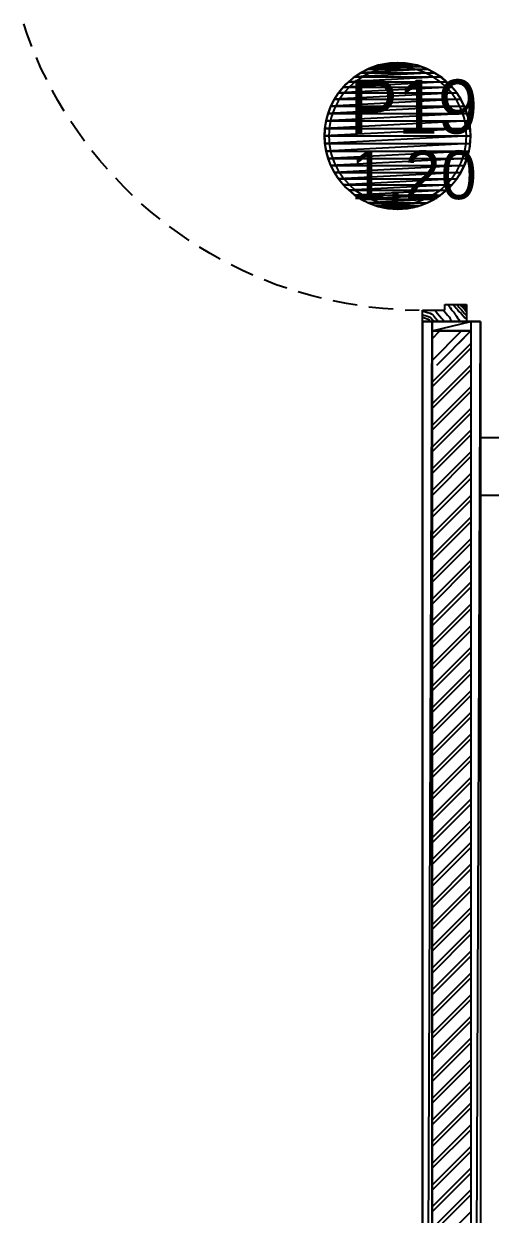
# Model space of a CAD drawing. Header units: millimetres. Extents: x 7649 to 34105, y 3983 to 25377.
# Drawn here: x 14485 to 15691, y 9410 to 12487 of the extents above; entities that cross this region are included whole.
import ezdxf

# ---------------------------------------------------------------- set-up
doc = ezdxf.new("R2010")
doc.units = ezdxf.units.MM

msp = doc.modelspace()

# ---------------------------------------------------------------- linework, layer by layer
at = {"layer": 'GEOMETRY', "color": 7}
for p, q in [((14494.22778, 12460.46389), (14485.23194, 12487.45139)), ((14506.39861, 12428.71389), (14494.22778, 12460.46389)), ((14529.68194, 12373.15139), (14518.04028, 12400.13889)), ((14544.49861, 12343.51806), (14529.68194, 12373.15139)), ((15510.22778, 12377.38472), (15375.29028, 12369.97639)), ((15375.29028, 12369.97639), (15393.28194, 12377.38472)), ((15510.22778, 12377.38472), (15375.29028, 12369.97639)), ((15401.99334, 12380.15212), (15378.64786, 12372.04322)), ((15491.17778, 12382.14722), (15393.28194, 12377.38472)), ((15393.28194, 12377.38472), (15412.86111, 12382.14722)), ((15491.17778, 12382.14722), (15393.28194, 12377.38472)), ((15393.28194, 12377.38472), (15510.22778, 12377.38472)), ((15393.28194, 12377.38472), (15510.22778, 12377.38472)), ((15426.61386, 12385.18275), (15401.99334, 12380.15212)), ((15428.12173, 12374.1717), (15404.94742, 12369.43658)), ((15471.59861, 12385.32222), (15412.86111, 12382.14722)), ((15412.86111, 12382.14722), (15431.91111, 12385.32222)), ((15471.59861, 12385.32222), (15412.86111, 12382.14722)), ((15412.86111, 12382.14722), (15491.17778, 12382.14722)), ((15412.86111, 12382.14722), (15491.17778, 12382.14722)), ((15452.28403, 12386.90972), (15426.61386, 12385.18275)), ((15452.28403, 12375.79722), (15428.12173, 12374.1717)), ((15452.01944, 12386.38056), (15431.91111, 12385.32222)), ((15431.91111, 12385.32222), (15471.59861, 12385.32222)), ((15431.91111, 12385.32222), (15471.59861, 12385.32222)), ((15471.59861, 12385.32222), (15452.01944, 12386.38056)), ((15477.95419, 12385.18275), (15452.28403, 12386.90972)), ((15476.44633, 12374.1717), (15452.28403, 12375.79722)), ((15491.17778, 12382.14722), (15471.59861, 12385.32222)), ((15499.62064, 12369.43658), (15476.44633, 12374.1717)), ((15502.57472, 12380.15212), (15477.95419, 12385.18275)), ((15510.22778, 12377.38472), (15491.17778, 12382.14722)), ((15525.9202, 12372.04322), (15502.57472, 12380.15212)), ((15528.74861, 12369.97639), (15510.22778, 12377.38472)), ((15336.68364, 12347.49224), (15318.51571, 12331.50096)), ((15563.14444, 12350.39722), (15325.54861, 12337.69722)), ((15325.54861, 12337.69722), (15340.89444, 12350.39722)), ((15563.14444, 12350.39722), (15325.54861, 12337.69722)), ((15356.80282, 12361.08146), (15336.68364, 12347.49224)), ((15546.21111, 12360.98056), (15340.89444, 12350.39722)), ((15340.89444, 12350.39722), (15357.29861, 12360.98056)), ((15546.21111, 12360.98056), (15340.89444, 12350.39722)), ((15340.89444, 12350.39722), (15563.14444, 12350.39722)), ((15340.89444, 12350.39722), (15563.14444, 12350.39722)), ((15362.41144, 12351.48618), (15343.47408, 12338.69522)), ((15378.64786, 12372.04322), (15356.80282, 12361.08146)), ((15528.74861, 12369.97639), (15357.29861, 12360.98056)), ((15357.29861, 12360.98056), (15375.29028, 12369.97639)), ((15528.74861, 12369.97639), (15357.29861, 12360.98056)), ((15357.29861, 12360.98056), (15546.21111, 12360.98056)), ((15357.29861, 12360.98056), (15546.21111, 12360.98056)), ((15382.97327, 12361.80402), (15362.41144, 12351.48618)), ((15375.29028, 12369.97639), (15528.74861, 12369.97639)), ((15375.29028, 12369.97639), (15528.74861, 12369.97639)), ((15404.94742, 12369.43658), (15382.97327, 12361.80402)), ((15521.59478, 12361.80402), (15499.62064, 12369.43658)), ((15542.15662, 12351.48618), (15521.59478, 12361.80402)), ((15547.76523, 12361.08146), (15525.9202, 12372.04322)), ((15546.21111, 12360.98056), (15528.74861, 12369.97639)), ((15561.09397, 12338.69522), (15542.15662, 12351.48618)), ((15563.14444, 12350.39722), (15546.21111, 12360.98056)), ((15567.88442, 12347.49224), (15547.76523, 12361.08146)), ((15578.49028, 12337.69722), (15563.14444, 12350.39722)), ((15586.05235, 12331.50096), (15567.88442, 12347.49224)), ((14573.07361, 12289.54306), (14558.78611, 12315.47222)), ((15302.52443, 12313.33303), (15288.93521, 12293.21384)), ((15592.24861, 12323.93889), (15299.09028, 12308.59306)), ((15299.09028, 12308.59306), (15311.26111, 12323.93889)), ((15592.24861, 12323.93889), (15299.09028, 12308.59306)), ((15318.51571, 12331.50096), (15302.52443, 12313.33303)), ((15578.49028, 12337.69722), (15311.26111, 12323.93889)), ((15311.26111, 12323.93889), (15325.54861, 12337.69722)), ((15578.49028, 12337.69722), (15311.26111, 12323.93889)), ((15311.26111, 12323.93889), (15592.24861, 12323.93889)), ((15311.26111, 12323.93889), (15592.24861, 12323.93889)), ((15326.37337, 12323.6433), (15311.32145, 12306.54258)), ((15325.54861, 12337.69722), (15578.49028, 12337.69722)), ((15325.54861, 12337.69722), (15578.49028, 12337.69722)), ((15343.47408, 12338.69522), (15326.37337, 12323.6433)), ((15578.19469, 12323.6433), (15561.09397, 12338.69522)), ((15593.24661, 12306.54258), (15578.19469, 12323.6433)), ((15592.24861, 12323.93889), (15578.49028, 12337.69722)), ((15602.04363, 12313.33303), (15586.05235, 12331.50096)), ((15604.94861, 12308.59306), (15592.24861, 12323.93889)), ((15615.63285, 12293.21384), (15602.04363, 12313.33303)), ((14590.00694, 12261.49722), (14573.07361, 12289.54306)), ((15288.93521, 12293.21384), (15277.97345, 12271.36881)), ((15615.53194, 12292.18889), (15279.51111, 12274.19722)), ((15279.51111, 12274.19722), (15288.50694, 12292.18889)), ((15615.53194, 12292.18889), (15279.51111, 12274.19722)), ((15298.53049, 12287.60523), (15288.21265, 12267.0434)), ((15604.94861, 12308.59306), (15288.50694, 12292.18889)), ((15288.50694, 12292.18889), (15299.09028, 12308.59306)), ((15604.94861, 12308.59306), (15288.50694, 12292.18889)), ((15288.50694, 12292.18889), (15615.53194, 12292.18889)), ((15288.50694, 12292.18889), (15615.53194, 12292.18889)), ((15311.32145, 12306.54258), (15298.53049, 12287.60523)), ((15299.09028, 12308.59306), (15604.94861, 12308.59306)), ((15299.09028, 12308.59306), (15604.94861, 12308.59306)), ((15606.03757, 12287.60523), (15593.24661, 12306.54258)), ((15615.53194, 12292.18889), (15604.94861, 12308.59306)), ((15616.35541, 12267.0434), (15606.03757, 12287.60523)), ((15624.52778, 12274.19722), (15615.53194, 12292.18889)), ((15626.59461, 12271.36881), (15615.63285, 12293.21384)), ((15631.40694, 12255.67639), (15267.34028, 12236.62639)), ((15267.34028, 12236.62639), (15272.10278, 12255.67639)), ((15631.40694, 12255.67639), (15267.34028, 12236.62639)), ((15277.97345, 12271.36881), (15269.86455, 12248.02333)), ((15624.52778, 12274.19722), (15272.10278, 12255.67639)), ((15272.10278, 12255.67639), (15279.51111, 12274.19722)), ((15624.52778, 12274.19722), (15272.10278, 12255.67639)), ((15272.10278, 12255.67639), (15631.40694, 12255.67639)), ((15272.10278, 12255.67639), (15631.40694, 12255.67639)), ((15279.51111, 12274.19722), (15624.52778, 12274.19722)), ((15279.51111, 12274.19722), (15624.52778, 12274.19722)), ((15288.21265, 12267.0434), (15280.58009, 12245.06925)), ((15623.98797, 12245.06925), (15616.35541, 12267.0434)), ((15631.40694, 12255.67639), (15624.52778, 12274.19722)), ((15634.70351, 12248.02333), (15626.59461, 12271.36881)), ((15636.69861, 12236.62639), (15631.40694, 12255.67639)), ((14623.87361, 12209.63889), (14606.94028, 12235.03889)), ((15264.83391, 12223.40281), (15263.10694, 12197.73264)), ((15636.69861, 12236.62639), (15264.16528, 12217.04722)), ((15264.16528, 12217.04722), (15267.34028, 12236.62639)), ((15636.69861, 12236.62639), (15264.16528, 12217.04722)), ((15269.86455, 12248.02333), (15264.83391, 12223.40281)), ((15267.34028, 12236.62639), (15636.69861, 12236.62639)), ((15267.34028, 12236.62639), (15636.69861, 12236.62639)), ((15275.84496, 12221.89494), (15274.21944, 12197.73264)), ((15280.58009, 12245.06925), (15275.84496, 12221.89494)), ((15628.72309, 12221.89494), (15623.98797, 12245.06925)), ((15630.34861, 12197.73264), (15628.72309, 12221.89494)), ((15639.73414, 12223.40281), (15634.70351, 12248.02333)), ((15639.87361, 12217.04722), (15636.69861, 12236.62639)), ((15641.46111, 12197.73264), (15639.73414, 12223.40281)), ((14642.39444, 12183.70972), (14623.87361, 12209.63889)), ((15639.87361, 12217.04722), (15263.10694, 12197.46806)), ((15263.10694, 12197.46806), (15264.16528, 12217.04722)), ((15639.87361, 12217.04722), (15263.10694, 12197.46806)), ((15263.10694, 12197.73264), (15264.83391, 12172.06247)), ((15263.10694, 12197.46806), (15640.93194, 12197.46806)), ((15263.10694, 12197.46806), (15640.93194, 12197.46806)), ((15264.16528, 12177.88889), (15263.10694, 12197.46806)), ((15264.16528, 12217.04722), (15639.87361, 12217.04722)), ((15264.16528, 12217.04722), (15639.87361, 12217.04722)), ((15640.93194, 12197.46806), (15264.16528, 12177.88889)), ((15640.93194, 12197.46806), (15264.16528, 12177.88889)), ((15273.69028, 12197.46806), (15629.81944, 12197.46806)), ((15274.21944, 12197.73264), (15275.84496, 12173.57034)), ((15628.72309, 12173.57034), (15630.34861, 12197.73264)), ((15639.73414, 12172.06247), (15641.46111, 12197.73264)), ((15640.93194, 12197.46806), (15639.87361, 12217.04722)), ((15639.87361, 12177.88889), (15640.93194, 12197.46806)), ((14681.02361, 12135.02639), (14661.44444, 12158.83889)), ((15264.16528, 12177.88889), (15639.87361, 12177.88889)), ((15264.16528, 12177.88889), (15639.87361, 12177.88889)), ((15267.34028, 12158.30972), (15264.16528, 12177.88889)), ((15264.83391, 12172.06247), (15269.86455, 12147.44195)), ((15639.87361, 12177.88889), (15267.34028, 12158.30972)), ((15639.87361, 12177.88889), (15267.34028, 12158.30972)), ((15267.34028, 12158.30972), (15636.69861, 12158.30972)), ((15267.34028, 12158.30972), (15636.69861, 12158.30972)), ((15272.10278, 12139.25972), (15267.34028, 12158.30972)), ((15636.69861, 12158.30972), (15272.10278, 12139.25972)), ((15636.69861, 12158.30972), (15272.10278, 12139.25972)), ((15275.84496, 12173.57034), (15280.58009, 12150.39603)), ((15623.98797, 12150.39603), (15628.72309, 12173.57034)), ((15631.40694, 12139.25972), (15636.69861, 12158.30972)), ((15634.70351, 12147.44195), (15639.73414, 12172.06247)), ((15636.69861, 12158.30972), (15639.87361, 12177.88889)), ((14701.66111, 12111.21389), (14681.02361, 12135.02639)), ((15269.86455, 12147.44195), (15277.97345, 12124.09647)), ((15272.10278, 12139.25972), (15631.40694, 12139.25972)), ((15272.10278, 12139.25972), (15631.40694, 12139.25972)), ((15279.51111, 12120.73889), (15272.10278, 12139.25972)), ((15631.40694, 12139.25972), (15279.51111, 12120.73889)), ((15631.40694, 12139.25972), (15279.51111, 12120.73889)), ((15280.58009, 12150.39603), (15288.21265, 12128.42188)), ((15288.21265, 12128.42188), (15298.53049, 12107.86005)), ((15606.03757, 12107.86005), (15616.35541, 12128.42188)), ((15616.35541, 12128.42188), (15623.98797, 12150.39603)), ((15624.52778, 12120.73889), (15631.40694, 12139.25972)), ((15626.59461, 12124.09647), (15634.70351, 12147.44195)), ((15277.97345, 12124.09647), (15288.93521, 12102.25143)), ((15279.51111, 12120.73889), (15624.52778, 12120.73889)), ((15279.51111, 12120.73889), (15624.52778, 12120.73889)), ((15288.50694, 12103.27639), (15279.51111, 12120.73889)), ((15624.52778, 12120.73889), (15288.50694, 12103.27639)), ((15624.52778, 12120.73889), (15288.50694, 12103.27639)), ((15288.50694, 12103.27639), (15615.53194, 12103.27639)), ((15288.50694, 12103.27639), (15615.53194, 12103.27639)), ((15299.09028, 12086.34306), (15288.50694, 12103.27639)), ((15288.93521, 12102.25143), (15302.52443, 12082.13225)), ((15298.53049, 12107.86005), (15311.32145, 12088.9227)), ((15615.53194, 12103.27639), (15299.09028, 12086.34306)), ((15615.53194, 12103.27639), (15299.09028, 12086.34306)), ((15593.24661, 12088.9227), (15606.03757, 12107.86005)), ((15602.04363, 12082.13225), (15615.63285, 12102.25143)), ((15604.94861, 12086.34306), (15615.53194, 12103.27639)), ((15615.53194, 12103.27639), (15624.52778, 12120.73889)), ((15615.63285, 12102.25143), (15626.59461, 12124.09647)), ((14744.52361, 12065.17639), (14722.82778, 12087.93056)), ((15299.09028, 12086.34306), (15604.94861, 12086.34306)), ((15299.09028, 12086.34306), (15604.94861, 12086.34306)), ((15311.26111, 12070.99722), (15299.09028, 12086.34306)), ((15302.52443, 12082.13225), (15318.51571, 12063.96432)), ((15604.94861, 12086.34306), (15311.26111, 12070.99722)), ((15604.94861, 12086.34306), (15311.26111, 12070.99722)), ((15311.26111, 12070.99722), (15592.24861, 12070.99722)), ((15311.26111, 12070.99722), (15592.24861, 12070.99722)), ((15325.54861, 12057.23889), (15311.26111, 12070.99722)), ((15311.32145, 12088.9227), (15326.37337, 12071.82198)), ((15592.24861, 12070.99722), (15325.54861, 12057.23889)), ((15592.24861, 12070.99722), (15325.54861, 12057.23889)), ((15326.37337, 12071.82198), (15343.47408, 12056.77006)), ((15561.09397, 12056.77006), (15578.19469, 12071.82198)), ((15578.19469, 12071.82198), (15593.24661, 12088.9227)), ((15578.49028, 12057.23889), (15592.24861, 12070.99722)), ((15586.05235, 12063.96432), (15602.04363, 12082.13225)), ((15592.24861, 12070.99722), (15604.94861, 12086.34306)), ((14766.74861, 12043.48056), (14744.52361, 12065.17639)), ((15318.51571, 12063.96432), (15336.68364, 12047.97304)), ((15325.54861, 12057.23889), (15578.49028, 12057.23889)), ((15325.54861, 12057.23889), (15578.49028, 12057.23889)), ((15340.89444, 12044.53889), (15325.54861, 12057.23889)), ((15336.68364, 12047.97304), (15356.80282, 12034.38382)), ((15578.49028, 12057.23889), (15340.89444, 12044.53889)), ((15578.49028, 12057.23889), (15340.89444, 12044.53889)), ((15340.89444, 12044.53889), (15563.14444, 12044.53889)), ((15340.89444, 12044.53889), (15563.14444, 12044.53889)), ((15357.29861, 12033.95556), (15340.89444, 12044.53889)), ((15343.47408, 12056.77006), (15362.41144, 12043.9791)), ((15563.14444, 12044.53889), (15357.29861, 12033.95556)), ((15563.14444, 12044.53889), (15357.29861, 12033.95556)), ((15362.41144, 12043.9791), (15382.97327, 12033.66126)), ((15521.59478, 12033.66126), (15542.15662, 12043.9791)), ((15542.15662, 12043.9791), (15561.09397, 12056.77006)), ((15546.21111, 12033.95556), (15563.14444, 12044.53889)), ((15547.76523, 12034.38382), (15567.88442, 12047.97304)), ((15563.14444, 12044.53889), (15578.49028, 12057.23889)), ((15567.88442, 12047.97304), (15586.05235, 12063.96432)), ((14813.84444, 12001.67639), (14789.50278, 12022.31389)), ((15356.80282, 12034.38382), (15378.64786, 12023.42206)), ((15357.29861, 12033.95556), (15546.21111, 12033.95556)), ((15357.29861, 12033.95556), (15546.21111, 12033.95556)), ((15375.29028, 12024.95972), (15357.29861, 12033.95556)), ((15546.21111, 12033.95556), (15375.29028, 12024.95972)), ((15546.21111, 12033.95556), (15375.29028, 12024.95972)), ((15375.29028, 12024.95972), (15528.74861, 12024.95972)), ((15375.29028, 12024.95972), (15528.74861, 12024.95972)), ((15393.28194, 12017.55139), (15375.29028, 12024.95972)), ((15378.64786, 12023.42206), (15401.99334, 12015.31316)), ((15382.97327, 12033.66126), (15404.94742, 12026.0287)), ((15528.74861, 12024.95972), (15393.28194, 12017.55139)), ((15528.74861, 12024.95972), (15393.28194, 12017.55139)), ((15393.28194, 12017.55139), (15510.22778, 12017.55139)), ((15393.28194, 12017.55139), (15510.22778, 12017.55139)), ((15412.86111, 12012.78889), (15393.28194, 12017.55139)), ((15401.99334, 12015.31316), (15426.61386, 12010.28252)), ((15404.94742, 12026.0287), (15428.12173, 12021.29358)), ((15510.22778, 12017.55139), (15412.86111, 12012.78889)), ((15510.22778, 12017.55139), (15412.86111, 12012.78889)), ((15412.86111, 12012.78889), (15491.17778, 12012.78889)), ((15491.17778, 12012.78889), (15412.86111, 12012.78889)), ((15412.86111, 12012.78889), (15431.91111, 12009.61389)), ((15426.61386, 12010.28252), (15452.28403, 12008.55556)), ((15428.12173, 12021.29358), (15452.28403, 12019.66806)), ((15431.91111, 12009.61389), (15491.17778, 12012.78889)), ((15431.91111, 12009.61389), (15491.17778, 12012.78889)), ((15471.59861, 12009.61389), (15431.91111, 12009.61389)), ((15471.59861, 12009.61389), (15431.91111, 12009.61389)), ((15431.91111, 12009.61389), (15452.01944, 12008.55556)), ((15452.01944, 12008.55556), (15471.59861, 12009.61389)), ((15452.28403, 12019.66806), (15476.44633, 12021.29358)), ((15452.28403, 12008.55556), (15477.95419, 12010.28252)), ((15491.17778, 12012.78889), (15471.59861, 12009.61389)), ((15476.44633, 12021.29358), (15499.62064, 12026.0287)), ((15477.95419, 12010.28252), (15502.57472, 12015.31316)), ((15491.17778, 12012.78889), (15510.22778, 12017.55139)), ((15499.62064, 12026.0287), (15521.59478, 12033.66126)), ((15502.57472, 12015.31316), (15525.9202, 12023.42206)), ((15510.22778, 12017.55139), (15528.74861, 12024.95972)), ((15525.9202, 12023.42206), (15547.76523, 12034.38382)), ((15528.74861, 12024.95972), (15546.21111, 12033.95556)), ((14837.65694, 11982.09722), (14813.84444, 12001.67639)), ((14888.45694, 11943.99722), (14861.99861, 11963.04722)), ((14913.32778, 11927.06389), (14888.45694, 11943.99722)), ((14967.30278, 11893.19722), (14939.25694, 11910.13056)), ((14993.23194, 11878.90972), (14967.30278, 11893.19722)), ((15050.91111, 11849.27639), (15021.27778, 11864.09306)), ((15077.89861, 11837.63472), (15050.91111, 11849.27639)), ((15138.22361, 11812.76389), (15106.47361, 11825.46389)), ((15165.21111, 11803.76806), (15138.22361, 11812.76389)), ((15227.65278, 11784.71806), (15194.84444, 11794.24306)), ((15255.16944, 11777.83889), (15227.65278, 11784.71806)), ((15319.72778, 11764.08056), (15285.33194, 11770.95972)), ((15347.24444, 11759.84722), (15319.72778, 11764.08056)), ((15573.72778, 11747.14722), (15573.72778, 11761.43472)), ((15573.72778, 11761.43472), (15630.34861, 11761.43472)), ((15581.13611, 11761.43472), (15583.25278, 11759.31806)), ((15583.25278, 11759.31806), (15584.31111, 11757.73056)), ((15584.31111, 11757.73056), (15584.84028, 11757.20139)), ((15595.95278, 11761.43472), (15600.71528, 11755.61389)), ((15604.41944, 11761.43472), (15608.65278, 11757.20139)), ((15613.41528, 11761.43472), (15616.59028, 11758.25972)), ((15616.59028, 11758.25972), (15620.29444, 11754.02639)), ((15619.76528, 11761.43472), (15624.52778, 11756.67222)), ((15626.11528, 11756.67222), (15630.34861, 11761.43472)), ((15630.34861, 11761.43472), (15630.34861, 11718.04306)), ((15413.39028, 11751.38056), (15377.93611, 11755.08472)), ((15440.37778, 11749.26389), (15413.39028, 11751.38056)), ((15471.59861, 11747.14722), (15507.58194, 11747.67639)), ((15516.57778, 11718.04306), (15516.57778, 11747.14722)), ((15516.57778, 11747.14722), (15573.72778, 11747.14722)), ((15516.57778, 11744.50139), (15520.28194, 11743.44306)), ((15516.57778, 11734.97639), (15523.45694, 11733.38889)), ((15516.57778, 11728.62639), (15524.51528, 11725.98056)), ((15520.28194, 11743.44306), (15523.98611, 11742.91389)), ((15523.45694, 11733.38889), (15529.27778, 11731.80139)), ((15523.98611, 11742.91389), (15529.27778, 11741.32639)), ((15529.27778, 11741.32639), (15532.98194, 11739.73889)), ((15529.27778, 11731.80139), (15533.51111, 11730.21389)), ((15532.98194, 11739.73889), (15536.15694, 11739.20972)), ((15533.51111, 11730.21389), (15536.15694, 11729.15556)), ((15536.15694, 11739.20972), (15540.39028, 11737.09306)), ((15536.15694, 11729.15556), (15538.80278, 11726.50972)), ((15540.39028, 11737.09306), (15543.03611, 11734.97639)), ((15543.03611, 11734.97639), (15545.15278, 11732.85972)), ((15545.15278, 11732.85972), (15547.79861, 11729.68472)), ((15547.79861, 11747.14722), (15552.03194, 11742.38472)), ((15547.79861, 11729.68472), (15549.38611, 11727.56806)), ((15549.38611, 11727.56806), (15551.50278, 11724.92222)), ((15552.03194, 11742.38472), (15555.20694, 11738.68056)), ((15555.20694, 11738.68056), (15560.49861, 11732.33056)), ((15560.49861, 11732.33056), (15565.26111, 11726.50972)), ((15571.08194, 11747.14722), (15574.25694, 11742.91389)), ((15574.25694, 11742.91389), (15577.43194, 11738.68056)), ((15577.43194, 11738.68056), (15581.13611, 11734.44722)), ((15581.13611, 11734.44722), (15582.72361, 11732.33056)), ((15582.72361, 11732.33056), (15583.78194, 11731.27222)), ((15583.78194, 11731.27222), (15584.31111, 11730.74306)), ((15584.31111, 11730.74306), (15584.84028, 11730.21389)), ((15584.84028, 11757.20139), (15585.36944, 11756.67222)), ((15584.84028, 11730.21389), (15585.36944, 11729.68472)), ((15585.36944, 11756.67222), (15585.89861, 11756.14306)), ((15585.36944, 11729.68472), (15585.89861, 11728.62639)), ((15585.89861, 11756.14306), (15586.42778, 11755.08472)), ((15585.89861, 11728.62639), (15586.95694, 11726.50972)), ((15586.42778, 11755.08472), (15588.01528, 11753.49722)), ((15588.01528, 11753.49722), (15590.66111, 11749.79306)), ((15590.66111, 11749.79306), (15593.30694, 11746.08889)), ((15593.30694, 11746.08889), (15594.89444, 11744.50139)), ((15594.89444, 11744.50139), (15595.42361, 11743.97222)), ((15595.42361, 11743.97222), (15595.95278, 11743.44306)), ((15595.95278, 11743.44306), (15597.01111, 11741.85556)), ((15597.01111, 11741.85556), (15599.12778, 11738.68056)), ((15599.12778, 11738.68056), (15600.18611, 11737.09306)), ((15600.18611, 11737.09306), (15602.30278, 11734.44722)), ((15600.71528, 11755.61389), (15603.36111, 11752.43889)), ((15602.30278, 11734.44722), (15604.41944, 11731.27222)), ((15603.36111, 11752.43889), (15606.53611, 11748.73472)), ((15604.41944, 11731.27222), (15606.53611, 11727.56806)), ((15606.53611, 11748.73472), (15610.76944, 11743.97222)), ((15606.53611, 11727.56806), (15609.71111, 11723.33472)), ((15608.65278, 11757.20139), (15610.76944, 11754.55556)), ((15610.76944, 11754.55556), (15613.41528, 11751.38056)), ((15610.76944, 11743.97222), (15616.06111, 11738.68056)), ((15613.41528, 11751.38056), (15617.11944, 11747.67639)), ((15616.06111, 11738.68056), (15622.41111, 11731.80139)), ((15617.11944, 11747.67639), (15620.82361, 11743.44306)), ((15620.29444, 11754.02639), (15625.05694, 11749.26389)), ((15620.82361, 11743.44306), (15625.05694, 11738.68056)), ((15622.41111, 11731.80139), (15626.11528, 11727.56806)), ((15624.52778, 11756.67222), (15627.17361, 11753.49722)), ((15625.05694, 11749.26389), (15630.34861, 11742.91389)), ((15625.05694, 11738.68056), (15630.34861, 11732.85972)), ((15626.11528, 11727.56806), (15630.34861, 11723.33472)), ((15627.17361, 11753.49722), (15630.34861, 11749.79306)), ((15516.57778, 11718.04306), (15516.57778, 5525.20556)), ((15516.57778, 5525.20556), (15541.44861, 11718.04306)), ((15541.44861, 11718.04306), (15516.57778, 11718.04306)), ((15516.57778, 5525.20556), (15541.44861, 11718.04306)), ((15630.34861, 11718.04306), (15516.57778, 11718.04306)), ((15524.51528, 11725.98056), (15528.21944, 11724.92222)), ((15528.21944, 11724.92222), (15530.86528, 11723.86389)), ((15530.86528, 11723.86389), (15532.45278, 11723.33472)), ((15532.45278, 11723.33472), (15532.98194, 11722.80556)), ((15532.98194, 11722.80556), (15533.51111, 11721.74722)), ((15533.51111, 11721.74722), (15534.04028, 11720.68889)), ((15534.04028, 11720.68889), (15535.09861, 11718.04306)), ((15538.80278, 11726.50972), (15540.91944, 11723.86389)), ((15540.91944, 11723.86389), (15541.97778, 11722.80556)), ((15541.44861, 11718.04306), (15541.44861, 5525.20556)), ((15541.44861, 11718.04306), (15541.44861, 11693.17222)), ((15541.44861, 11693.17222), (15641.46111, 11718.04306)), ((15641.46111, 11718.04306), (15541.44861, 11718.04306)), ((15541.44861, 11693.17222), (15641.46111, 11718.04306)), ((15541.97778, 11722.80556), (15542.50694, 11721.74722)), ((15542.50694, 11721.74722), (15543.03611, 11721.21806)), ((15543.03611, 11721.21806), (15543.56528, 11720.68889)), ((15543.56528, 11720.68889), (15543.56528, 11720.15972)), ((15543.56528, 11720.15972), (15544.62361, 11718.04306)), ((15551.50278, 11724.92222), (15553.61944, 11721.74722)), ((15553.61944, 11721.74722), (15555.73611, 11718.04306)), ((15565.26111, 11726.50972), (15568.43611, 11723.33472)), ((15568.43611, 11723.33472), (15570.02361, 11721.21806)), ((15570.02361, 11721.21806), (15571.61111, 11718.04306)), ((15586.95694, 11726.50972), (15589.07361, 11722.80556)), ((15589.07361, 11722.80556), (15592.24861, 11718.04306)), ((15609.71111, 11723.33472), (15612.88611, 11718.04306)), ((15641.46111, 11718.04306), (15641.46111, 11693.17222)), ((15641.46111, 11718.04306), (15641.46111, 5525.20556)), ((15641.46111, 5525.20556), (15666.33194, 11718.04306)), ((15666.33194, 11718.04306), (15641.46111, 11718.04306)), ((15641.46111, 5525.20556), (15666.33194, 11718.04306)), ((15666.33194, 11718.04306), (15666.33194, 5525.20556)), ((15641.46111, 11693.17222), (15541.44861, 11693.17222)), ((15541.44861, 11673.06389), (15561.55694, 11693.17222)), ((15541.44861, 11616.97222), (15617.64861, 11693.17222)), ((15553.09028, 11604.80139), (15641.46111, 11693.17222)), ((15609.18194, 11660.89306), (15641.46111, 11693.17222)), ((15541.44861, 11560.88056), (15641.46111, 11660.89306)), ((15541.44861, 11548.70972), (15641.46111, 11648.72222)), ((15541.44861, 11504.78889), (15641.46111, 11604.80139)), ((15541.44861, 11492.61806), (15641.46111, 11592.63056)), ((15541.44861, 11448.69722), (15641.46111, 11548.70972)), ((15541.44861, 11436.52639), (15641.46111, 11536.53889)), ((15541.44861, 11392.60556), (15641.46111, 11492.61806)), ((15541.44861, 11380.43472), (15641.46111, 11480.44722)), ((15541.44861, 11336.51389), (15641.46111, 11436.52639)), ((15541.44861, 11324.34306), (15641.46111, 11424.35556)), ((15541.44861, 11280.42222), (15641.46111, 11380.43472)), ((15541.44861, 11268.25139), (15641.46111, 11368.26389)), ((15541.44861, 11224.33056), (15641.46111, 11324.34306)), ((15541.44861, 11211.63056), (15641.46111, 11311.64306)), ((15541.44861, 11168.23889), (15641.46111, 11268.25139)), ((15541.44861, 11155.53889), (15641.46111, 11255.55139)), ((15541.44861, 11112.14722), (15641.46111, 11212.15972)), ((15541.44861, 11099.44722), (15641.46111, 11199.45972)), ((15541.44861, 11056.05556), (15641.46111, 11155.53889)), ((15541.44861, 11043.35556), (15641.46111, 11143.36806)), ((15541.44861, 10999.43472), (15641.46111, 11099.44722)), ((15541.44861, 10987.26389), (15641.46111, 11087.27639)), ((15541.44861, 10943.34306), (15641.46111, 11043.35556)), ((15541.44861, 10931.17222), (15641.46111, 11031.18472)), ((15541.44861, 10887.25139), (15641.46111, 10987.26389)), ((15541.44861, 10875.08056), (15641.46111, 10975.09306)), ((15541.44861, 10831.15972), (15641.46111, 10931.17222)), ((15541.44861, 10818.98889), (15641.46111, 10919.00139)), ((15541.44861, 10775.06806), (15641.46111, 10875.08056)), ((15541.44861, 10762.89722), (15641.46111, 10862.90972)), ((15541.44861, 10718.97639), (15641.46111, 10818.98889)), ((15541.44861, 10706.80556), (15641.46111, 10806.81806)), ((15541.44861, 10662.88472), (15641.46111, 10762.89722)), ((15541.44861, 10650.71389), (15641.46111, 10750.72639)), ((15541.44861, 10606.79306), (15641.46111, 10706.80556)), ((15541.44861, 10594.62222), (15641.46111, 10694.63472)), ((15541.44861, 10550.70139), (15641.46111, 10650.71389)), ((15541.44861, 10538.53056), (15641.46111, 10638.54306)), ((15541.44861, 10494.60972), (15641.46111, 10594.62222)), ((15541.44861, 10482.43889), (15641.46111, 10582.45139)), ((15541.44861, 10438.51806), (15641.46111, 10538.53056)), ((15541.44861, 10426.34722), (15641.46111, 10526.35972)), ((15541.44861, 10382.42639), (15641.46111, 10482.43889)), ((15541.44861, 10369.72639), (15641.46111, 10469.73889)), ((15541.44861, 10326.33472), (15641.46111, 10426.34722)), ((15541.44861, 10313.63472), (15641.46111, 10413.64722)), ((15541.44861, 10270.24306), (15641.46111, 10370.25556)), ((15541.44861, 10257.54306), (15641.46111, 10357.55556)), ((15541.44861, 10214.15139), (15641.46111, 10314.16389)), ((15541.44861, 10201.45139), (15641.46111, 10301.46389)), ((15541.44861, 10157.53056), (15641.46111, 10257.54306)), ((15541.44861, 10145.35972), (15641.46111, 10245.37222)), ((15541.44861, 10101.43889), (15641.46111, 10201.45139)), ((15541.44861, 10089.26806), (15641.46111, 10189.28056)), ((15541.44861, 10045.34722), (15641.46111, 10145.35972)), ((15541.44861, 10033.17639), (15641.46111, 10133.18889)), ((15541.44861, 9989.25556), (15641.46111, 10089.26806)), ((15541.44861, 9977.08472), (15641.46111, 10077.09722)), ((15541.44861, 9933.16389), (15641.46111, 10033.17639)), ((15541.44861, 9920.99306), (15641.46111, 10021.00556)), ((15541.44861, 9877.07222), (15641.46111, 9977.08472)), ((15541.44861, 9864.90139), (15641.46111, 9964.91389)), ((15541.44861, 9820.98056), (15641.46111, 9920.99306)), ((15541.44861, 9808.80972), (15641.46111, 9908.82222)), ((15541.44861, 9764.88889), (15641.46111, 9864.90139)), ((15541.44861, 9752.71806), (15641.46111, 9852.73056)), ((15541.44861, 9708.79722), (15641.46111, 9808.80972)), ((15541.44861, 9696.62639), (15641.46111, 9796.63889)), ((15541.44861, 9652.70556), (15641.46111, 9752.71806)), ((15541.44861, 9640.53472), (15641.46111, 9740.54722)), ((15541.44861, 9596.61389), (15641.46111, 9696.62639)), ((15541.44861, 9584.44306), (15641.46111, 9684.45556)), ((15541.44861, 9540.52222), (15641.46111, 9640.53472)), ((15541.44861, 9528.35139), (15641.46111, 9627.83472)), ((15541.44861, 9484.43056), (15641.46111, 9584.44306)), ((15541.44861, 9471.73056), (15641.46111, 9571.74306)), ((15541.44861, 9428.33889), (15641.46111, 9528.35139)), ((15541.44861, 9415.63889), (15641.46111, 9515.65139)), ((15541.44861, 9372.24722), (15641.46111, 9472.25972)), ((15541.44861, 9359.54722), (15641.46111, 9459.55972)), ((15541.44861, 9315.62639), (15641.46111, 9415.63889))]:
    msp.add_line(p, q, dxfattribs=at)
at = {"layer": 'RECTANGLES', "color": 7}
for p, q in [((15516.57778, 11718.04306), (15666.33194, 11718.04306)), ((15516.57778, 5525.20556), (15516.57778, 11718.04306)), ((15666.33194, 11718.04306), (15666.33194, 5525.20556)), ((15541.44861, 11693.17222), (15641.46111, 11693.17222)), ((15541.44861, 5550.07639), (15541.44861, 11693.17222)), ((15641.46111, 11693.17222), (15641.46111, 5550.07639)), ((15666.33194, 11418.00556), (15716.60278, 11418.00556)), ((15666.33194, 11268.25139), (15666.33194, 11418.00556)), ((15716.60278, 11268.25139), (15666.33194, 11268.25139))]:
    msp.add_line(p, q, dxfattribs=at)

# ---------------------------------------------------------------- texts
at = {"layer": 'TEXT'}
for s, height, p in [('P19', 139.69947, (15327.66528, 12203.58533)), ('1.20', 125.72947, (15329.78194, 12034.0107))]:
    msp.add_text(s, height=height, dxfattribs=at).set_placement(p)

doc.saveas('drawing.dxf')
